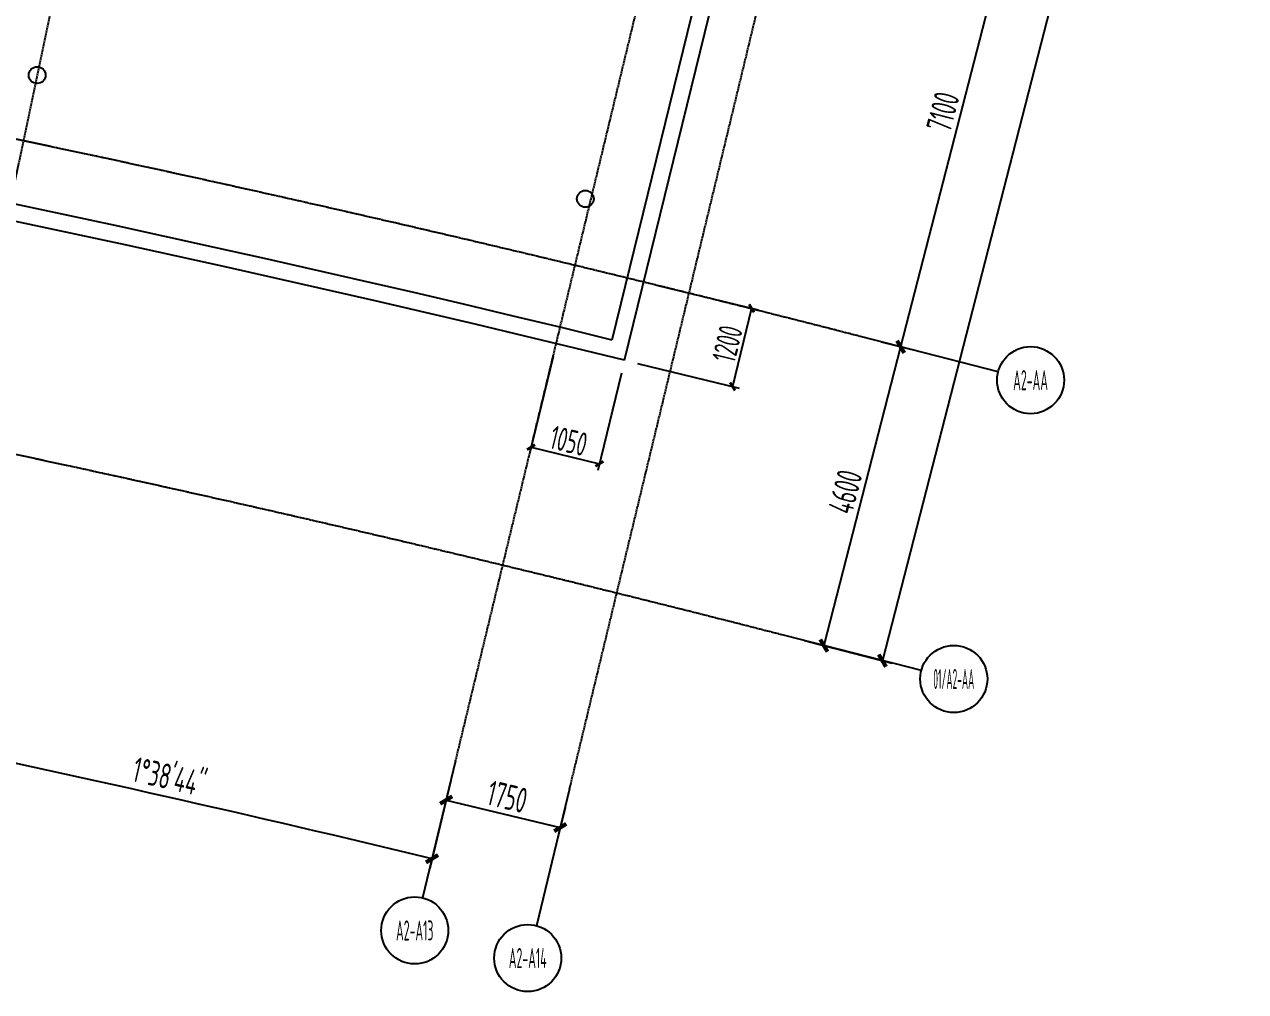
# Model space of a CAD drawing. Header units: millimetres. Extents: x 11536546 to 24947533, y -12764720 to -6308891.
# Drawn here: x 11839339 to 11857548, y -6419483 to -6405062 of the extents above; entities that cross this region are included whole.
import ezdxf
from ezdxf.enums import TextEntityAlignment as Align

# ---------------------------------------------------------------- set-up
doc = ezdxf.new("R2010")
doc.units = ezdxf.units.MM
doc.header["$LTSCALE"] = 10
doc.linetypes.add('A2-RG-AXIS$0$CENTER', pattern=[2, 1.25, -0.25, 0.25, -0.25])
doc.linetypes.add('A2-RG-AXIS$0$DOTE', pattern=[2.42, 2, -0.2, 0.02, -0.2])
for name, color, linetype in [('A2-RB-F5$0$A-DIMS-100', 1, 'Continuous'), ('A2-RG-AXIS$0$A-AXIS', 1, 'Continuous'), ('A2-RG-AXIS$0$A-DIMS-100', 1, 'Continuous'), ('A2-RG-AXIS$0$A-GRID', 1, 'A2-RG-AXIS$0$CENTER'), ('A2-RG-AXIS$0$A-SYMB', 4, 'Continuous'), ('A2-RI-F5$0$A-COLUMN', 9, 'Continuous'), ('A2-RI-F5$0$A-ROOF-EDGE', 2, 'Continuous')]:
    doc.layers.add(name, color=color, linetype=linetype)
doc.styles.add('A2-RB-F5$0$XD2008', font='hzs.shx', dxfattribs={"width": 0.7, "bigfont": 'hztxt.shx'})
doc.styles.add('A2-RG-AXIS$0$ECADI', font='hzs.shx', dxfattribs={"width": 0.7, "bigfont": 'hztxt.shx'})
doc.styles.add('A2-RG-AXIS$0$XD2008', font='hzs.shx', dxfattribs={"width": 0.7, "bigfont": 'hztxt.shx'})
doc.dimstyles.new('A2-RB-F5$0$XD100$0', dxfattribs={"dimscale": 100, "dimtxt": 3.5, "dimasz": 1, "dimexe": 1, "dimexo": 2, "dimgap": 0.5, "dimtad": 1, "dimdec": 0, "dimdsep": 46, "dimtxsty": 'A2-RB-F5$0$XD2008', "dimblk1": 'A2-RB-F5$0$_ArchTick', "dimblk2": 'A2-RB-F5$0$_ArchTick', "dimsah": 1, "dimcen": 2.5, "dimclrt": 4, "dimaunit": 1, "dimadec": 0, "dimazin": 0, "dimtfac": 1, "dimtdec": 0, "dimtix": 1, "dimtmove": 1, "dimatfit": 3, "dimfxl": 0, "dimtolj": 1, "dimtzin": 0, "dimarcsym": 0})
doc.dimstyles.new('A2-RG-AXIS$0$XD150', dxfattribs={"dimscale": 300, "dimtxt": 2.5, "dimasz": 1.5, "dimexe": 1, "dimexo": 2, "dimgap": 0.5, "dimtad": 1, "dimdec": 0, "dimdsep": 46, "dimtxsty": 'A2-RG-AXIS$0$XD2008', "dimcen": 2.5, "dimclrt": 4, "dimaunit": 1, "dimadec": 3, "dimazin": 0, "dimtfac": 1, "dimtdec": 0, "dimtmove": 2, "dimatfit": 3, "dimfxl": 0, "dimtolj": 1, "dimtzin": 0, "dimarcsym": 0})
doc.dimstyles.new('A2-RG-AXIS$0$XD150$0', dxfattribs={"dimscale": 150, "dimtxt": 2.5, "dimasz": 1, "dimexe": 1, "dimexo": 2, "dimgap": 0.5, "dimtad": 1, "dimdec": 0, "dimdsep": 46, "dimtxsty": 'A2-RG-AXIS$0$XD2008', "dimblk": 'A2-RG-AXIS$0$_ArchTick', "dimcen": 2.5, "dimclrt": 4, "dimaunit": 1, "dimadec": 0, "dimazin": 0, "dimtfac": 1, "dimtdec": 0, "dimtmove": 2, "dimatfit": 3, "dimfxl": 0, "dimtolj": 1, "dimtzin": 0, "dimarcsym": 0})

# ---------------------------------------------------------------- blocks, each defined once
blk = doc.blocks.new('A2-RG-AXIS$0$_ArchTick')
at = {"color": 0, "linetype": 'ByBlock', "const_width": 0.4}
blk.add_lwpolyline([(-0.5, -0.5), (0.5, 0.5)], dxfattribs=at)
blk = doc.blocks.new('*D526')
at = {"layer": 'A2-RG-AXIS$0$A-DIMS-100', "color": 0, "lineweight": -2, "ltscale": 3, "transparency": 16777216}
for p, q in [((11854172, -6402992), (11852405, -6409869)), ((11853882, -6402918), (11854318, -6403030)), ((11852115, -6409794), (11852551, -6409906))]:
    blk.add_line(p, q, dxfattribs=at)
at = {"layer": 'Defpoints', "color": 0, "ltscale": 3, "transparency": 16777216}
for p in [(11853591, -6402843), (11851824, -6409720), (11852405, -6409869)]:
    blk.add_point(p, dxfattribs=at)
at = {"layer": 'A2-RG-AXIS$0$A-DIMS-100', "color": 0, "lineweight": -2, "ltscale": 3, "transparency": 16777216, "xscale": 150, "yscale": 150, "zscale": 150}
for p, rotation in [((11854172, -6402992), 75.589284638493), ((11852405, -6409869), 255.589284638493)]:
    blk.add_blockref('A2-RG-AXIS$0$_ArchTick', p, dxfattribs=dict(at, rotation=rotation))
at = {"layer": 'A2-RG-AXIS$0$A-DIMS-100', "color": 4, "ltscale": 3, "transparency": 16777216, "insert": (11853035, -6406365), "char_height": 375, "attachment_point": 5, "rotation": 75.5893, "style": 'A2-RG-AXIS$0$XD2008'}
blk.add_mtext('\\A1;7100', dxfattribs=at)
blk = doc.blocks.new('*D527')
at = {"layer": 'A2-RG-AXIS$0$A-DIMS-100', "color": 0, "lineweight": -2, "ltscale": 3, "transparency": 16777216}
for p, q in [((11852115, -6409794), (11852551, -6409906)), ((11852405, -6409869), (11851260, -6414324)), ((11850970, -6414249), (11851406, -6414361))]:
    blk.add_line(p, q, dxfattribs=at)
at = {"layer": 'Defpoints', "color": 0, "ltscale": 3, "transparency": 16777216}
for p in [(11851824, -6409720), (11850679, -6414175), (11851260, -6414324)]:
    blk.add_point(p, dxfattribs=at)
at = {"layer": 'A2-RG-AXIS$0$A-DIMS-100', "color": 0, "lineweight": -2, "ltscale": 3, "transparency": 16777216, "xscale": 150, "yscale": 150, "zscale": 150}
for p, rotation in [((11852405, -6409869), 75.589284638493), ((11851260, -6414324), 255.589284638493)]:
    blk.add_blockref('A2-RG-AXIS$0$_ArchTick', p, dxfattribs=dict(at, rotation=rotation))
at = {"layer": 'A2-RG-AXIS$0$A-DIMS-100', "color": 4, "ltscale": 3, "transparency": 16777216, "insert": (11851579, -6412031), "char_height": 375, "attachment_point": 5, "rotation": 75.5893, "style": 'A2-RG-AXIS$0$XD2008'}
blk.add_mtext('\\A1;4600', dxfattribs=at)
blk = doc.blocks.new('*D528')
at = {"layer": 'A2-RG-AXIS$0$A-DIMS-100', "color": 0, "lineweight": -2, "ltscale": 3, "transparency": 16777216}
for p, q in [((11859481, -6381125), (11860789, -6381461)), ((11860644, -6381424), (11852132, -6414548)), ((11850970, -6414249), (11852277, -6414585))]:
    blk.add_line(p, q, dxfattribs=at)
at = {"layer": 'Defpoints', "color": 0, "ltscale": 3, "transparency": 16777216}
for p in [(11859191, -6381051), (11850679, -6414175), (11852132, -6414548)]:
    blk.add_point(p, dxfattribs=at)
at = {"layer": 'A2-RG-AXIS$0$A-DIMS-100', "color": 0, "lineweight": -2, "ltscale": 3, "transparency": 16777216, "xscale": 150, "yscale": 150, "zscale": 150}
for p, rotation in [((11860644, -6381424), 75.58928466042394), ((11852132, -6414548), 255.589284660424)]:
    blk.add_blockref('A2-RG-AXIS$0$_ArchTick', p, dxfattribs=dict(at, rotation=rotation))
at = {"layer": 'A2-RG-AXIS$0$A-DIMS-100', "color": 4, "ltscale": 3, "transparency": 16777216, "insert": (11856134, -6397921), "char_height": 375, "attachment_point": 5, "rotation": 75.5893, "style": 'A2-RG-AXIS$0$XD2008'}
blk.add_mtext('\\A1;34200', dxfattribs=at)
blk = doc.blocks.new('A2-RG-AXIS$0$ECADI-TAG-GRID')
at = {"color": 13}
blk.add_circle((0, 0), 5, dxfattribs=at)
at = {"style": 'A2-RG-AXIS$0$ECADI', "width": 0.7}
blk.add_attdef('GRID', text='', height=5, dxfattribs=at).set_placement((0, 0), align=Align.MIDDLE)
blk = doc.blocks.new('*D541')
at = {"layer": 'A2-RG-AXIS$0$A-DIMS-100', "color": 0, "lineweight": -2, "ltscale": 3, "transparency": 16777216}
for p, q in [((11837693, -6414527), (11837414, -6415848)), ((11845698, -6416335), (11845382, -6417648))]:
    blk.add_line(p, q, dxfattribs=at)
blk.add_arc((11778731, -6694179), 284600, 76.44866, 78.09408, dxfattribs=at)
at = {"layer": 'Defpoints', "color": 0, "ltscale": 3, "transparency": 16777216}
for p in [(11837755, -6414233), (11845769, -6416044), (11842766, -6416876), (11778731, -6694179)]:
    blk.add_point(p, dxfattribs=at)
at = {"layer": 'A2-RG-AXIS$0$A-DIMS-100', "color": 0, "lineweight": -2, "ltscale": 3, "transparency": 16777216, "xscale": 150, "yscale": 150, "zscale": 150}
for p, rotation in [((11837445, -6415701), 168.0940787372952), ((11845417, -6417502), 346.4486599795539)]:
    blk.add_blockref('A2-RG-AXIS$0$_ArchTick', p, dxfattribs=dict(at, rotation=rotation))
at = {"layer": 'A2-RG-AXIS$0$A-DIMS-100', "color": 4, "ltscale": 3, "transparency": 16777216, "insert": (11841503, -6416282), "char_height": 375, "attachment_point": 5, "rotation": 347.2714, "style": 'A2-RG-AXIS$0$XD2008'}
blk.add_mtext('\\A1;1°38\'44"', dxfattribs=at)
blk = doc.blocks.new('*D503')
at = {"layer": 'A2-RG-AXIS$0$A-DIMS-100', "color": 0, "lineweight": -2, "ltscale": 3, "transparency": 16777216}
for p, q in [((11845698, -6416335), (11845593, -6416773)), ((11845628, -6416627), (11847329, -6417037)), ((11847400, -6416745), (11847294, -6417183))]:
    blk.add_line(p, q, dxfattribs=at)
at = {"layer": 'Defpoints', "color": 0, "ltscale": 3, "transparency": 16777216}
for p in [(11845769, -6416044), (11847470, -6416454), (11847329, -6417037)]:
    blk.add_point(p, dxfattribs=at)
at = {"layer": 'A2-RG-AXIS$0$A-DIMS-100', "color": 0, "lineweight": -2, "ltscale": 3, "transparency": 16777216, "xscale": 150, "yscale": 150, "zscale": 150}
for p, rotation in [((11845628, -6416627), 166.4486630936244), ((11847329, -6417037), 346.4486630936244)]:
    blk.add_blockref('A2-RG-AXIS$0$_ArchTick', p, dxfattribs=dict(at, rotation=rotation))
at = {"layer": 'A2-RG-AXIS$0$A-DIMS-100', "color": 4, "ltscale": 3, "transparency": 16777216, "insert": (11846540, -6416577), "char_height": 375, "attachment_point": 5, "rotation": 346.4487, "style": 'A2-RG-AXIS$0$XD2008'}
blk.add_mtext('\\A1;1750', dxfattribs=at)
blk = doc.blocks.new('A2-RI-F5')
at = {"layer": 'A2-RI-F5$0$A-COLUMN'}
for centre in [(11839529, -6405818), (11847703, -6407663)]:
    blk.add_circle(centre, 125, dxfattribs=at)
at = {"layer": 'A2-RI-F5$0$A-ROOF-EDGE'}
for p, q in [((11848105, -6409767), (11849865, -6402580)), ((11848289, -6410070), (11850108, -6402639))]:
    blk.add_line(p, q, dxfattribs=at)
for radius, start, end in [(292750, 76.29192, 95.32205), (292500, 76.24299, 95.37098)]:
    blk.add_arc((11778731, -6694179), radius, start, end, dxfattribs=at)
blk = doc.blocks.new('A2-RB-F5$0$_ArchTick')
at = {"color": 0, "linetype": 'ByBlock', "const_width": 0.4}
blk.add_lwpolyline([(-0.5, -0.5), (0.5, 0.5)], dxfattribs=at)
blk = doc.blocks.new('*D810')
at = {"layer": 'A2-RB-F5$0$A-DIMS-100', "color": 0, "lineweight": -2, "transparency": 16777216}
for p, q in [((11847221, -6410016), (11846870, -6411463)), ((11848241, -6410264), (11847890, -6411711)), ((11846893, -6411366), (11847913, -6411614))]:
    blk.add_line(p, q, dxfattribs=at)
at = {"layer": 'Defpoints', "color": 0, "transparency": 16777216}
for p in [(11847268, -6409822), (11848289, -6410070), (11847913, -6411614)]:
    blk.add_point(p, dxfattribs=at)
at = {"layer": 'A2-RB-F5$0$A-DIMS-100', "color": 0, "lineweight": -2, "transparency": 16777216, "xscale": 100, "yscale": 100, "zscale": 100}
for p, rotation in [((11846893, -6411366), 166.3471230220179), ((11847913, -6411614), 346.3471230220179)]:
    blk.add_blockref('A2-RB-F5$0$_ArchTick', p, dxfattribs=dict(at, rotation=rotation))
at = {"layer": 'A2-RB-F5$0$A-DIMS-100', "color": 4, "transparency": 16777216, "insert": (11847456, -6411271), "char_height": 350, "attachment_point": 5, "rotation": 346.3471, "style": 'A2-RB-F5$0$XD2008'}
blk.add_mtext('\\A1;1050', dxfattribs=at)
blk = doc.blocks.new('*D811')
at = {"layer": 'A2-RB-F5$0$A-DIMS-100', "color": 0, "lineweight": -2, "transparency": 16777216}
for p, q in [((11848763, -6408950), (11850279, -6409318)), ((11850182, -6409295), (11849898, -6410461)), ((11848479, -6410116), (11849995, -6410485))]:
    blk.add_line(p, q, dxfattribs=at)
at = {"layer": 'Defpoints', "color": 0, "transparency": 16777216}
for p in [(11848568, -6408902), (11848285, -6410069), (11849898, -6410461)]:
    blk.add_point(p, dxfattribs=at)
at = {"layer": 'A2-RB-F5$0$A-DIMS-100', "color": 0, "lineweight": -2, "transparency": 16777216, "xscale": 100, "yscale": 100, "zscale": 100}
for p, rotation in [((11850182, -6409295), 76.33113835615508), ((11849898, -6410461), 256.3311383561551)]:
    blk.add_blockref('A2-RB-F5$0$_ArchTick', p, dxfattribs=dict(at, rotation=rotation))
at = {"layer": 'A2-RB-F5$0$A-DIMS-100', "color": 4, "transparency": 16777216, "insert": (11849821, -6409825), "char_height": 350, "attachment_point": 5, "rotation": 76.3311, "style": 'A2-RB-F5$0$XD2008'}
blk.add_mtext('\\A1;1200', dxfattribs=at)
blk = doc.blocks.new('A2-RG-AXIS')
at = {"layer": 'A2-RG-AXIS$0$A-AXIS', "ltscale": 3}
for p, q in [((11853858.1, -6410242.1), (11851824.1, -6409719.5)), ((11852713.3, -6414697.4), (11850679.3, -6414174.8)), ((11845768.7, -6416043.6), (11845276.6, -6418085.2)), ((11847468.7, -6416458.9), (11846976.6, -6418500.4))]:
    blk.add_line(p, q, dxfattribs=at)
at = {"layer": 'A2-RG-AXIS$0$A-GRID', "linetype": 'A2-RG-AXIS$0$DOTE'}
for p, q in [((11846048.1, -6374898.2), (11837754.6, -6414233.4)), ((11845769.4, -6416040.8), (11855178.4, -6377003.5)), ((11847468.7, -6416458.9), (11856889.5, -6377372.8))]:
    blk.add_line(p, q, dxfattribs=at)
for radius in [293700, 289100]:
    blk.add_arc((11778730.7, -6694178.7), radius, 75.589281, 95.407645, dxfattribs=at)
at = {"layer": 'A2-RG-AXIS$0$A-SYMB'}
ref = blk.add_blockref('A2-RG-AXIS$0$ECADI-TAG-GRID', (11854342.3, -6410366.6), dxfattribs=dict(at, xscale=99.99999999939791, yscale=99.99999999939791, zscale=99.99999999939791))
ref.add_attrib('GRID', 'A2-AA', dxfattribs={"layer": '0', "height": 300, "style": 'A2-RG-AXIS$0$ECADI', "width": 0.5}).set_placement((11854342.3, -6410366.6), align=Align.MIDDLE)
ref = blk.add_blockref('A2-RG-AXIS$0$ECADI-TAG-GRID', (11853197.5, -6414821.8), dxfattribs=dict(at, xscale=99.99999999939791, yscale=99.99999999939791, zscale=99.99999999939791))
ref.add_attrib('GRID', '01/A2-AA', dxfattribs={"layer": '0', "height": 300, "style": 'A2-RG-AXIS$0$ECADI', "width": 0.4}).set_placement((11853197.5, -6414821.8), align=Align.MIDDLE)
ref = blk.add_blockref('A2-RG-AXIS$0$ECADI-TAG-GRID', (11845159.4, -6418571.2), dxfattribs=dict(at, xscale=100, yscale=100, zscale=100))
ref.add_attrib('GRID', 'A2-A13', dxfattribs={"layer": '0', "extrusion": (0, 0, -1), "height": 300, "style": 'A2-RG-AXIS$0$ECADI', "text_generation_flag": 2, "width": 0.5}).set_placement((-11845159.4, -6418571.2), align=Align.MIDDLE)
ref = blk.add_blockref('A2-RG-AXIS$0$ECADI-TAG-GRID', (11846844, -6418982.7), dxfattribs=dict(at, xscale=100, yscale=100, zscale=100))
ref.add_attrib('GRID', 'A2-A14', dxfattribs={"layer": '0', "extrusion": (0, 0, -1), "height": 300, "style": 'A2-RG-AXIS$0$ECADI', "text_generation_flag": 2, "width": 0.5}).set_placement((-11846844, -6418982.7), align=Align.MIDDLE)
at = {"layer": 'A2-RG-AXIS$0$A-DIMS-100', "ltscale": 3}
for p1, p2, distance, picture, middle in [((11859190.7, -6381050.8), (11850679.3, -6414174.8), 1500, '*D528', (11856133.6, -6397920.8)), ((11845768.7, -6416043.6), (11847469.9, -6416453.7), -600, '*D503', (11846540.2, -6416576.7))]:
    dim = blk.add_aligned_dim(p1=p1, p2=p2, distance=distance, dimstyle='A2-RG-AXIS$0$XD150$0', dxfattribs=at)
    dim.commit()
    dim.dimension.update_dxf_attribs({"geometry": picture, "text_midpoint": middle})
for base, p1, p2, picture, middle in [((11852405.3, -6409868.8), (11853591.1, -6402842.9), (11851824.1, -6409719.5), '*D526', (11853034.5, -6406365.2)), ((11851260.4, -6414324.1), (11851824.1, -6409719.5), (11850679.3, -6414174.8), '*D527', (11851578.6, -6412031.1))]:
    dim = blk.add_linear_dim(base=base, p1=p1, p2=p2, angle=75.58928, dimstyle='A2-RG-AXIS$0$XD150$0', dxfattribs=at)
    dim.commit()
    dim.dimension.update_dxf_attribs({"geometry": picture, "text_midpoint": middle})
dim = blk.add_angular_dim_3p(base=(11842765.6, -6416876.2), center=(11778730.7, -6694178.7), p1=(11845768.7, -6416043.6), p2=(11837754.6, -6414233.4), dimstyle='A2-RG-AXIS$0$XD150', override={"dimscale": 150, "dimasz": 1, "dimblk": 'A2-RG-AXIS$0$_ArchTick', "dimadec": 4}, dxfattribs=at)
dim.commit()
dim.dimension.update_dxf_attribs({"geometry": '*D541', "text_midpoint": (11841503.4, -6416282)})
blk = doc.blocks.new('A2-RB-F5')
at = {"layer": 'A2-RB-F5$0$A-DIMS-100'}
for p1, p2, distance, picture, middle in [((11848568.5, -6408902.4), (11848284.8, -6410068.7), 1660.3, '*D811', (11849821.3, -6409824.7)), ((11847268.3, -6409821.8), (11848288.6, -6410069.7), -1589.2, '*D810', (11847456.4, -6411271.4))]:
    dim = blk.add_aligned_dim(p1=p1, p2=p2, distance=distance, dimstyle='A2-RB-F5$0$XD100$0', dxfattribs=at)
    dim.commit()
    dim.dimension.update_dxf_attribs({"geometry": picture, "text_midpoint": middle})

msp = doc.modelspace()

# ---------------------------------------------------------------- block references
for name in ['A2-RG-AXIS', 'A2-RI-F5', 'A2-RB-F5', 'A2-RB-F5']:
    msp.add_blockref(name, (0, 0))

doc.saveas('drawing.dxf')
